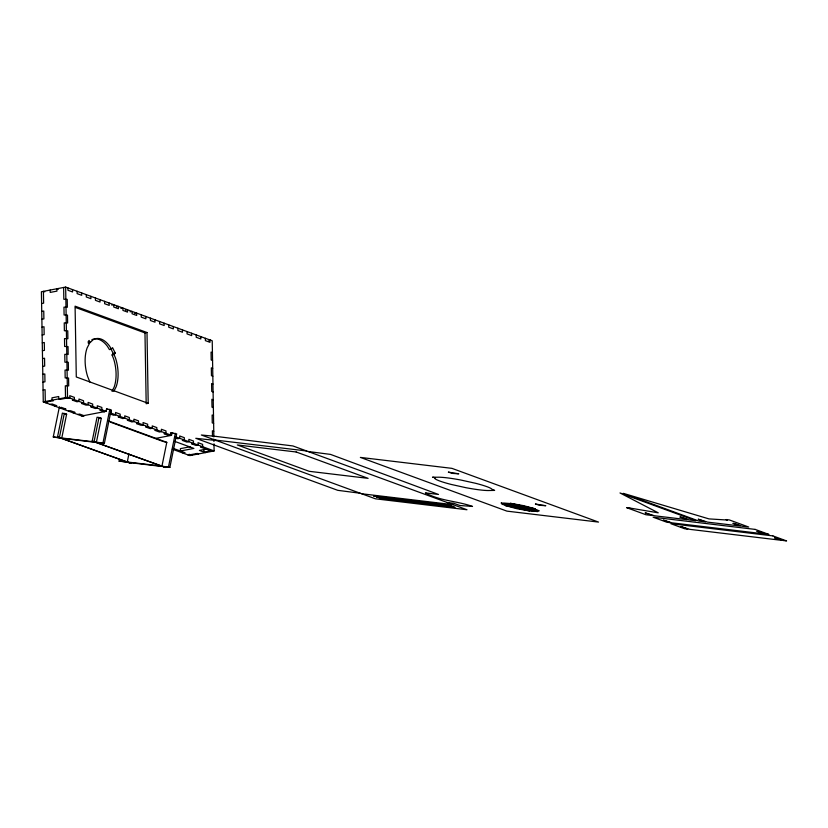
<?xml version="1.0" encoding="UTF-8"?>
<svg xmlns="http://www.w3.org/2000/svg" width="828" height="828" viewBox="0 0 828 828"><rect width="100%" height="100%" fill="white"/><g stroke="black" fill="none" stroke-linecap="round" stroke-linejoin="round"><path stroke-width="1.24" d="M61.189 438.26L53.261 436.967L59.419 406.714M57.525 436.915L130.938 463.338L57.525 436.915L62.369 413.11L66.623 414.186L61.779 437.991L94.485 441.893M59.481 437.143L64.325 413.348M92.198 441.055L165.61 467.478L92.198 441.055L97.031 417.26L98.998 417.488L101.285 418.326L96.441 442.131L104.359 443.415L111.19 409.839L106.543 408.949L106.067 411.33L81.817 415.998M94.154 441.293L98.998 417.488M102.982 442.918L109.813 409.342M128.92 453.92L127.274 461.993L159.99 465.905M108.716 421.048L166.79 442.338L161.946 466.143L169.864 467.427L176.695 433.851L172.048 432.961L171.562 435.331L155.799 438.374M168.488 466.92L175.319 433.344M94.858 338.88A29.332 15.825 79.1 0 1 107.423 346.301L109.42 349.582L111.438 349.188L112.546 347.646L115.216 353.049L114.098 354.591L112.08 354.974L113.633 358.876A29.332 15.825 79.1 0 1 114.119 387.193L111.997 391.302L114.026 390.919L116.137 386.8A29.332 15.825 79.1 0 0 115.651 358.483L114.098 354.591M112.08 354.974L113.188 353.432L115.216 353.049M88.13 342.978L90.148 342.585L92.953 339.863A29.332 15.825 79.1 0 1 109.441 345.907L111.438 349.188M213.862 436.884L212.227 340.805L65.65 287.078L41.4 291.746L43.273 401.88L82.21 416.142L84.228 415.759L79.654 414.083L77.625 414.466M41.597 303.545L43.625 303.162L43.418 291.363L44.795 291.86M41.731 311.411L43.76 311.028L43.894 318.894L41.866 319.277M111.728 305.097L113.746 304.704L113.788 307.064L118.373 308.74L118.332 306.381L116.303 306.774M120.888 308.451L122.906 308.068L122.948 310.428L127.533 312.104L127.491 309.744L125.473 310.127M42 327.143L44.019 326.76L44.153 334.626L42.135 335.009M130.048 311.814L132.066 311.421L132.107 313.781L136.692 315.458L136.651 313.098L134.633 313.491M42.269 342.885L44.288 342.492L44.422 350.358L42.404 350.751M144.972 332.918L147.001 332.525L148.202 403.319L146.183 403.712L144.972 332.918L75.451 307.436M42.538 358.617L44.557 358.224L44.691 366.09L42.673 366.483M208.832 340.691L210.861 340.298M42.808 374.349L44.826 373.956L44.96 381.822L42.942 382.215M43.077 390.081L45.095 389.688L45.292 401.487L47.589 402.325L45.561 402.719M43.273 401.88L67.523 397.202L106.46 411.475M44.65 402.377L53.406 400.69L52.029 400.193L51.988 397.833L58.726 396.529L58.767 398.889L60.144 399.396L66.882 398.092M50.146 404.395L52.164 404.002L56.749 405.689L54.731 406.072M59.305 407.749L61.324 407.366L65.909 409.042L63.891 409.436M68.465 411.112L70.494 410.719L75.069 412.396L73.05 412.789M172.835 433.458L170.547 432.62L170.589 434.979L168.57 435.373L163.985 433.686L166.014 433.303L165.973 430.943L161.388 429.256L161.429 431.616L159.411 432.009L154.826 430.332L156.844 429.939L156.802 427.579L152.228 425.902L152.269 428.262L150.251 428.656L145.666 426.969L147.684 426.586L147.643 424.226L143.068 422.549L143.109 424.909L141.081 425.292L136.506 423.615L138.524 423.222L138.483 420.862L133.908 419.185L133.95 421.545L131.921 421.938L127.346 420.262L129.365 419.868L129.323 417.509L124.738 415.832L124.78 418.192L122.761 418.575L118.187 416.898L120.205 416.515L120.163 414.155L115.578 412.468L115.62 414.828L113.602 415.221L110.165 413.959M190.181 446.768L180.38 448.652L180.421 451.012L193.897 448.414L174.615 441.345M182.988 453.082L185.006 452.688L173.124 448.341M206.131 449.138L199.393 450.432L205.344 452.616M187.563 454.758L189.581 454.375L191.879 455.214M188.484 455.1L197.24 453.413L198.617 453.91M210.705 450.815L203.978 452.109L203.936 449.749M213.986 443.849L214.11 450.929L189.85 455.597L172.296 449.169M64.656 413.948L66.623 414.186M99.329 418.099L101.285 418.326M215.073 440.03L306.66 450.981M216.45 440.537L195.781 438.291L337.772 490.331L360.284 493.25M308.026 451.488L330.538 454.406L438.509 494.461L425.426 492.898C440.248 501.095 457.077 500.888 472.529 506.446L459.778 505.494L453.827 503.31L447.275 502.524M164.824 442.1L166.79 442.338M53.261 436.967L59.813 437.753M63.145 438.488L95.862 442.4M97.818 442.638L104.359 443.415M125.318 461.755L118.766 460.979L126.694 462.262M128.65 462.5L161.356 466.412M163.323 466.64L169.864 467.427M361.65 493.757L453.237 504.707M58.27 289.272L56.894 288.765L56.935 291.125L50.197 292.419L50.156 290.059M212.434 352.604L211.057 352.097L211.192 359.963L212.568 360.47M147.001 332.525L75.079 306.163L76.29 376.968L148.202 403.319M212.703 368.336L211.326 367.829L211.461 375.695L212.837 376.202M212.972 384.068L211.595 383.561L211.73 391.427L213.106 391.934M213.231 399.8L211.864 399.293L211.999 407.159L213.365 407.666M213.5 415.532L212.134 415.025L212.258 422.891L213.634 423.398M213.769 431.264L212.392 430.757L212.496 436.377M106.543 408.949L107.919 409.456M172.048 432.961L173.425 433.458M170.589 434.979L111.045 413.151L111.004 410.791M175.174 436.656L214.11 450.929M104.442 411.868L99.857 410.181L101.885 409.798L101.844 407.438L97.259 405.761L97.3 408.121L95.282 408.504L90.697 406.827L92.715 406.434L92.674 404.074L88.099 402.398L88.141 404.757L86.122 405.151L81.537 403.474L83.556 403.081L83.514 400.721L78.939 399.044L78.981 401.404L76.952 401.787L72.378 400.11L74.396 399.727L74.354 397.368L69.78 395.68L69.821 398.04L67.792 398.434L65.505 397.595L65.308 385.796L68.703 385.91L68.569 378.044L65.174 377.93L65.039 370.064L68.434 370.178L68.3 362.312L64.905 362.198L64.77 354.332L68.165 354.446L68.031 346.58L64.636 346.466L64.501 338.6L67.896 338.714L67.761 330.848L64.367 330.734L64.232 322.868L67.627 322.982L67.492 315.116L64.098 315.002L63.963 307.136L67.358 307.25L67.223 299.384L63.828 299.27L63.632 287.471M175.443 437.888L177.73 438.726L179.748 438.333L179.707 435.973L184.292 437.66L184.333 440.02L182.315 440.403L186.89 442.08L188.908 441.697L188.867 439.337L193.452 441.013L193.493 443.373L191.475 443.767L196.05 445.443L198.078 445.05L198.037 442.69L202.612 444.367L202.653 446.727L200.635 447.12L212.082 451.322M110.383 422.145L163.623 441.655M111.055 349.116L113.188 353.432M90.148 342.585L89.082 340.432L88.141 341.747L89.207 343.899L87.095 348.019A29.332 15.825 79.1 0 0 87.571 376.336L89.859 382.06M213.903 439.13L213.945 441.49M209.939 339.966L209.981 342.326L205.396 340.639L205.365 338.279M200.78 336.603L200.821 338.962L196.236 337.286L196.195 334.926M191.62 333.249L191.661 335.609L187.076 333.922L187.035 331.562M182.46 329.886L182.502 332.245L177.916 330.569L177.875 328.209M173.3 326.532L173.331 328.892L168.757 327.215L168.715 324.855M164.13 323.168L164.172 325.528L159.597 323.851L159.556 321.492M154.971 319.815L155.012 322.175L150.437 320.498L150.396 318.138M145.811 316.462L145.852 318.821L141.267 317.134L141.236 314.775M109.172 303.027L109.203 305.387L104.628 303.71L104.587 301.351M100.002 299.674L100.043 302.034L95.468 300.347L95.427 297.987M90.842 296.31L90.883 298.67L86.309 296.993L86.267 294.633M81.682 292.957L81.724 295.317L77.139 293.629L77.107 291.27M72.522 289.593L72.564 291.953L67.979 290.276L67.937 287.916M65.65 287.078L67.523 397.202M91.867 339.728A29.332 15.825 79.1 0 1 93.843 339.035M435.042 477.735L434.772 478.408A29.332 3.271 11.5 0 0 451.26 484.452L465.916 487.692A29.332 3.271 11.5 0 0 489.462 490.507L494.637 490.404L492.049 489.327A29.332 3.271 11.5 0 0 475.562 483.283L460.906 480.043A29.332 3.271 11.5 0 0 437.36 477.228L432.526 477.176L435.042 477.735M448.434 472.146L452.678 473.409L458.774 473.813L448.434 472.146M501.271 502.989L502.13 504.314L505.846 505.287L503.631 503.507L509.634 503.559L501.271 502.989M505.991 504.035L506.632 505.028L509.779 505.753A9.853 1.097 11.5 0 1 508.299 504.687L512.387 504.562L505.991 504.035M510.71 505.08L513.391 506.094A7.328 0.818 11.5 0 1 514.643 505.525L510.71 505.08M529.692 508.982L525.656 508.806A7.328 0.818 11.5 0 0 526.898 508.237L529.692 508.982M532 509.644L527.912 509.769L531.162 510.452L534.464 509.893L530.52 508.578A9.853 1.097 11.5 0 1 532 509.644M535.468 504.045L539.701 505.308L545.807 505.711L535.468 504.045M536.855 510.348L535.343 511.042L530.655 510.772L537.517 511.59L539.235 510.804L534.443 509.044L536.855 510.348M727.439 520.046L708.965 518.897L623.318 493.353L698.998 521.091L705.549 521.878L698.221 519.187L707.516 522.116L740.222 526.018L732.894 523.337L734.85 523.575L742.178 526.256L748.719 527.043L729.344 519.932L726.063 519.549L727.439 520.046M216.315 436.449L201.328 435L375.394 498.798L466.982 509.748L292.915 445.95L216.315 436.449M370.178 458.577L360.366 457.408L506.943 511.135L598.52 522.085L451.943 468.358L370.178 458.577M296.196 451.995L237.315 444.957L309.237 471.318L368.108 478.356L296.196 451.995M629.86 508.04L626.589 507.647L645.975 514.757L652.516 515.534L645.188 512.853L654.482 515.772L687.188 519.684L679.86 516.993L681.817 517.231L689.144 519.912L695.696 520.698L620.006 492.96L658.25 512.832L629.86 508.04M755.177 529.402L653.126 517.2L666.871 522.24L670.142 522.634L663.269 520.108L672.108 522.861L763.685 533.822L756.813 531.297L758.779 531.535L765.652 534.05L768.922 534.443L755.177 529.402M772.855 535.882L670.804 523.679L684.549 528.719L687.82 529.113L680.947 526.598L689.786 529.351L781.363 540.301L774.501 537.776L776.457 538.014L783.329 540.529L786.6 540.922L772.855 535.882M527.177 507.833L524.766 507.45A7.328 0.818 11.5 0 0 517.686 505.887L515.72 505.297L527.177 507.833M531.1 508.309L529.144 508.071A9.853 1.097 11.5 0 0 523.389 506.488L512.977 504.293L531.1 508.309M535.033 508.775L510.224 503.289L523.472 505.639L535.033 508.775M507.222 505.794L505.266 505.556L516.817 508.692L530.065 511.042L507.222 505.794M511.145 506.26L509.189 506.022L527.322 510.038L516.9 507.843A9.853 1.097 11.5 0 1 511.145 506.26M515.078 506.726L513.112 506.498L524.569 509.034L522.603 508.444A7.328 0.818 11.5 0 1 515.523 506.881L515.078 506.726M448.165 504.945L373.594 496.034L449.542 505.453L448.165 504.945M450.918 505.96L376.336 497.038L452.285 506.457L450.918 505.96M453.661 506.964L379.089 498.052L455.038 507.471L453.661 506.964"/></g></svg>
